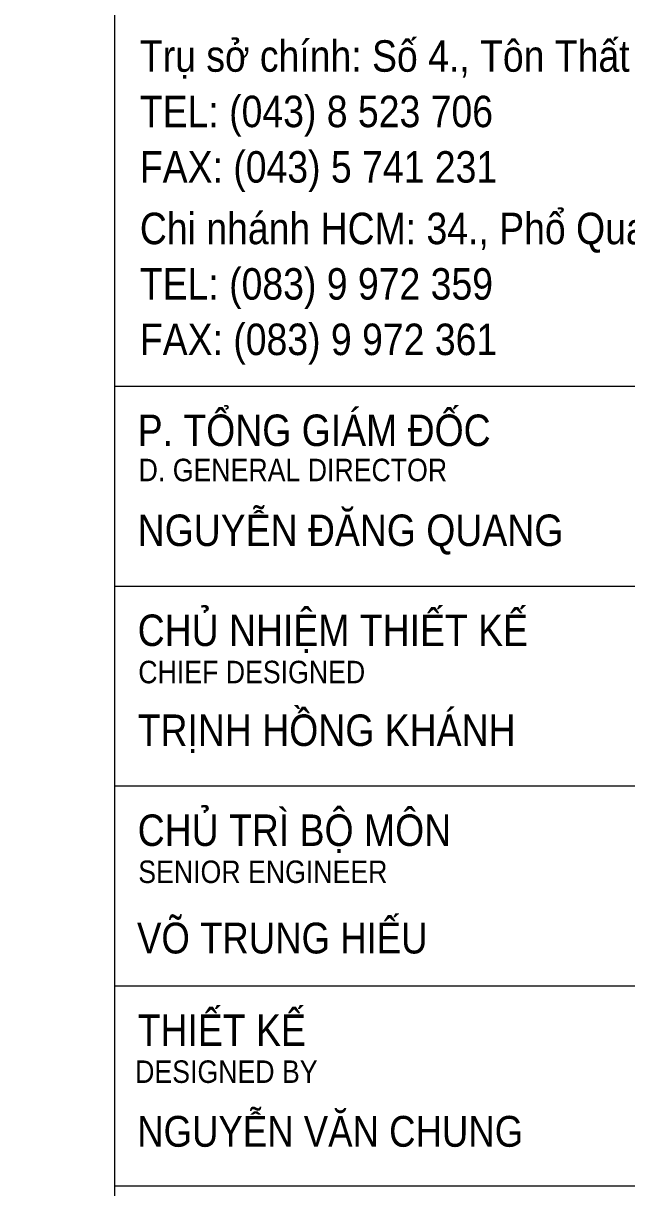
# Model space of a CAD drawing. Header units: metres. Extents: x 568006 to 1139366, y 2064802 to 4131555.
# Drawn here: x 570050 to 570124.6, y 2065724.3 to 2065868.1 of the extents above; entities that cross this region are included whole.
import ezdxf
from ezdxf.enums import TextEntityAlignment as Align
from ezdxf.xclip import XClip

# ---------------------------------------------------------------- set-up
doc = ezdxf.new("R2010")
doc.units = ezdxf.units.M
doc.header["$XCLIPFRAME"] = 0
doc.linetypes.add('ACAD_ISO10W100', pattern=[18.5, 12, -3, 0.5, -3])
doc.linetypes.add('CENTER', pattern=[2, 1.25, -0.25, 0.25, -0.25])
doc.layers.get('DEFPOINTS').update_dxf_attribs({"color": 152, "linetype": 'CONTINUOUS'})
for name, color, linetype, lineweight in [('A-KY HIEU', 34, 'CONTINUOUS', 20), ('A-TEXT', 7, 'CONTINUOUS', 18), ('E- RANH GIOI', 1, 'CENTER', 13), ('hung-demlonha', 7, 'CONTINUOUS', 15)]:
    doc.layers.add(name, color=color, linetype=linetype, lineweight=lineweight)
doc.layers.add('ghi_chu', color=7, linetype='CONTINUOUS')
doc.layers.add('TimDg', color=222, linetype='CONTINUOUS')
doc.styles.add('ARIAL', font='arial.ttf', dxfattribs={"height": 5})
doc.styles.add('QH1', font='arialbd.ttf', dxfattribs={"width": 0.8})

# ---------------------------------------------------------------- blocks, each defined once
blk = doc.blocks.new('A$C33BC4D2A')
at = {"layer": 'A-KY HIEU', "color": 0}
for p, q in [((353.662, -4.903), (353.662, -292.097)), ((353.662, -181.132), (414.985, -181.132)), ((353.662, -192.813), (414.985, -192.813)), ((353.662, -204.493), (414.985, -204.493)), ((353.662, -216.174), (414.985, -216.174)), ((353.662, -227.854), (414.985, -227.854))]:
    blk.add_line(p, q, dxfattribs=at)
at = {"layer": 'A-KY HIEU', "color": 0, "const_width": 1.022}
blk.add_lwpolyline([(14.345, -292.097), (14.345, -4.903), (414.985, -4.903), (414.985, -292.097)], close=True, dxfattribs=at)
at = {"layer": 'DEFPOINTS', "color": 125}
blk.add_lwpolyline([(0, -297), (420, -297), (420, 0), (0, 0)], close=True, dxfattribs=at)
at = {"layer": 'A-TEXT', "style": 'ARIAL', "width": 0.85}
for s, height, p in [('Trụ sở chính: Số 4., Tôn Thất Tùng., Đống Đa., TP. Hà Nội', 1.83967, (355.151, -162.772)), ('TEL: (043) 8 523 706', 1.83967, (355.151, -166.011)), ('FAX: (043) 5 741 231', 1.83967, (355.151, -169.25)), ('Chi nhánh HCM: 34., Phổ Quang., F2., Tân Bình., TP. HCM', 1.83967, (355.151, -172.846)), ('TEL: (083) 9 972 359', 1.83967, (355.151, -176.085)), ('FAX: (083) 9 972 361', 1.83967, (355.151, -179.324)), ('P. TỔNG GIÁM ĐỐC', 1.83967, (355.024, -184.636)), ('NGUYỄN ĐĂNG QUANG', 1.83967, (355.024, -190.477)), ('CHỦ NHIỆM THIẾT KẾ', 1.83967, (355.024, -196.317)), ('TRỊNH HỒNG KHÁNH', 1.83967, (355.024, -202.157)), ('CHỦ TRÌ BỘ MÔN', 1.83967, (355.024, -207.997)), ('VÕ TRUNG HIẾU', 1.8, (354.986, -214.277)), ('THIẾT KẾ', 1.8397, (355.024, -219.678)), ('NGUYỄN VĂN CHUNG', 1.8, (354.994, -225.568))]:
    blk.add_text(s, height=height, dxfattribs=at).set_placement(p)
for s, p in [('D. GENERAL DIRECTOR', (355.079, -186.035)), ('CHIEF DESIGNED', (355.059, -197.838)), ('SENIOR ENGINEER', (355.057, -209.506)), ('DESIGNED BY', (354.876, -221.182))]:
    blk.add_text(s, height=1.31405, dxfattribs=at).set_placement(p, align=Align.MIDDLE_LEFT)
blk = doc.blocks.new('tmbc_khub')
at = {"layer": 'TimDg', "linetype": 'ACAD_ISO10W100', "ltscale": 0.75}
blk.add_lwpolyline([(507.546, 381.621), (291.324, 260.971), (120.566, 161.757, -0.0506838), (-63.655, 78.367), (-512.602, -72.298), (-676.954, -124.133)], format="xyb", dxfattribs=at)
at = {"layer": 'hung-demlonha', "color": 7, "ltscale": 5, "style": 'QH1', "width": 0.65}
for tag, p in [('BT04', (-109.598, 191.643)), ('BT06', (-305.798, 171.199)), ('BT05', (-282.572, 137.244))]:
    blk.add_attdef(tag, text='', height=3.96, rotation=0, dxfattribs=at).set_placement(p, align=Align.CENTER)

msp = doc.modelspace()

# ---------------------------------------------------------------- block references
at = {"layer": 'E- RANH GIOI', "extrusion": (-2.4685e-06, 4.62064e-06, 1), "xscale": 2.114336868039268, "yscale": 2.114336868039268, "zscale": 2.114336868039268}
msp.add_blockref('A$C33BC4D2A', (569313.5, 2066206.27, 8.14), dxfattribs=at)

# ---------------------------------------------------------------- next in the draw order: block references
at = {"layer": 'ghi_chu'}
ref = msp.add_blockref('tmbc_khub', (569922.19, 2065693.82), dxfattribs=at)
XClip(ref).set_block_clipping_path([(-391.9901366149, 0), (0, 477.830198009)])

doc.saveas('drawing.dxf')
